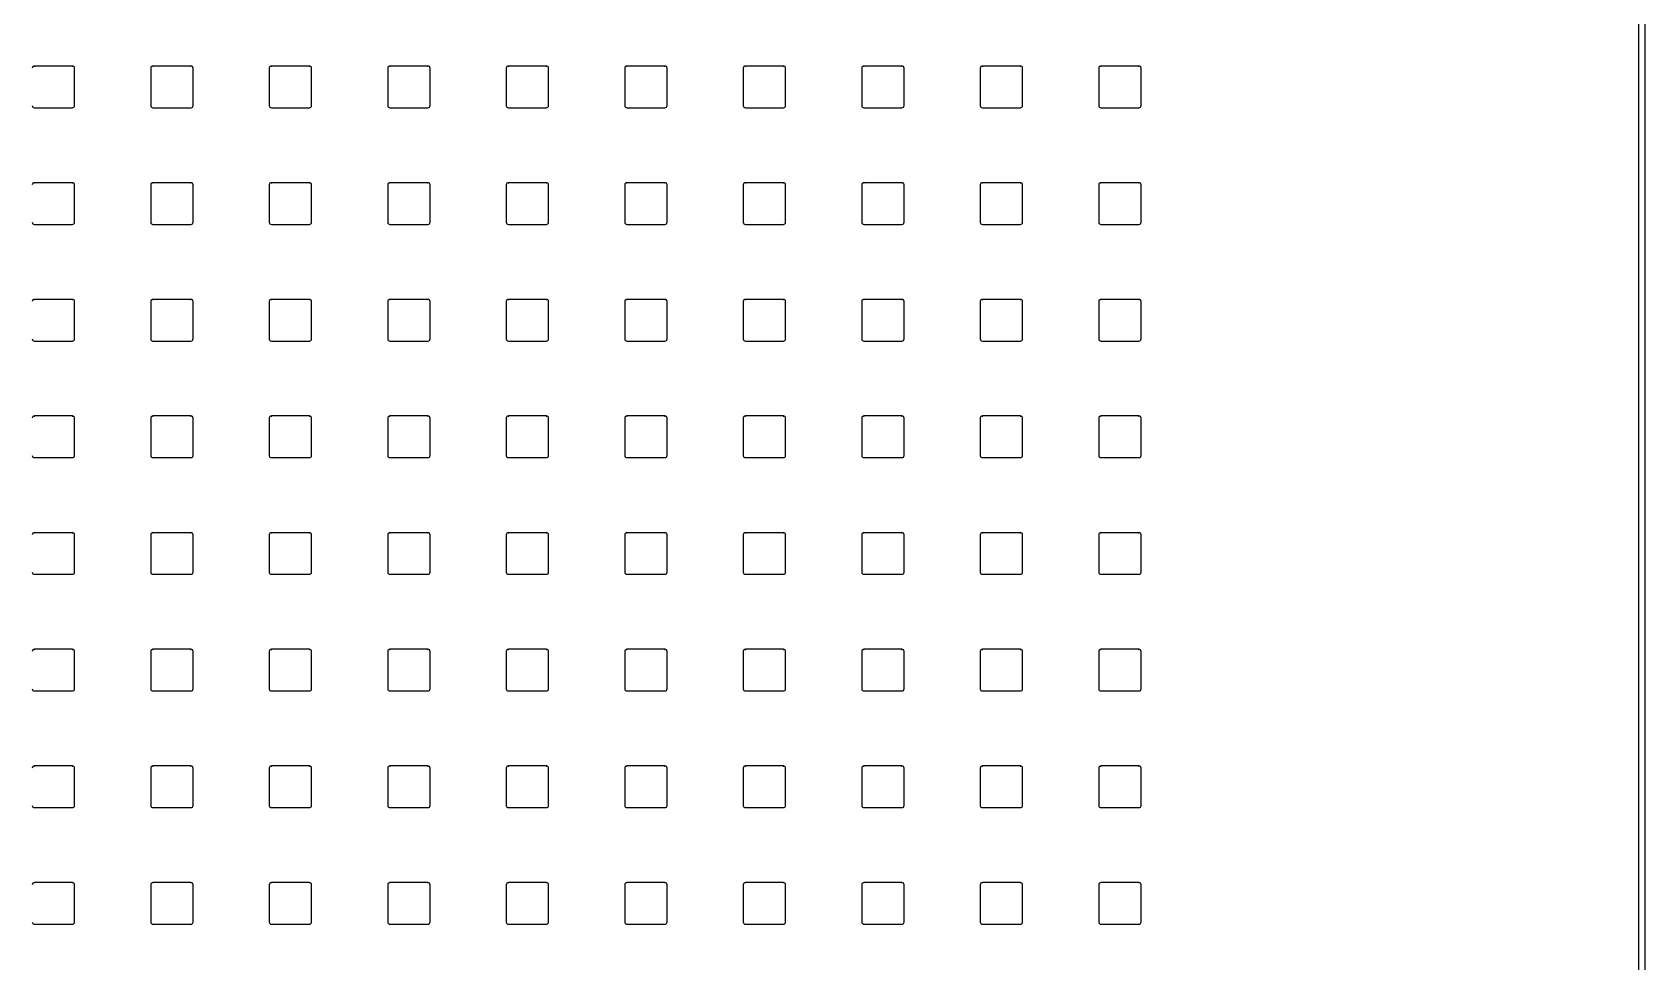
# Model space of a CAD drawing. Header units: millimetres. Extents: x -218071 to -203542, y 15363 to 51382.
# Drawn here: x -217759.61 to -217721.51, y 50954.45 to 50976.42 of the extents above; entities that cross this region are included whole.
import ezdxf

# ---------------------------------------------------------------- set-up
doc = ezdxf.new("R2010")
doc.units = ezdxf.units.MM
doc.header["$LTSCALE"] = 4
doc.layers.add('TPF-EQUIPEMENT', color=7, linetype='Continuous')

msp = doc.modelspace()

# ---------------------------------------------------------------- linework, layer by layer
at = {"layer": 'TPF-EQUIPEMENT', "color": 7, "linetype": 'Continuous', "lineweight": 25, "transparency": 33554671}
for p, q in [((-217721.656, 50998.159), (-217721.656, 50928.589)), ((-217721.506, 50998.159), (-217721.506, 50928.561)), ((-217758.656, 50975.622), (-217759.556, 50975.622)), ((-217758.606, 50974.687), (-217758.606, 50975.573)), ((-217756.806, 50975.573), (-217756.806, 50974.687)), ((-217755.856, 50975.622), (-217756.756, 50975.622)), ((-217755.806, 50974.687), (-217755.806, 50975.573)), ((-217754.006, 50975.573), (-217754.006, 50974.687)), ((-217753.056, 50975.622), (-217753.956, 50975.622)), ((-217753.006, 50974.687), (-217753.006, 50975.573)), ((-217751.206, 50975.573), (-217751.206, 50974.687)), ((-217750.256, 50975.622), (-217751.156, 50975.622)), ((-217750.206, 50974.687), (-217750.206, 50975.573)), ((-217748.406, 50975.573), (-217748.406, 50974.687)), ((-217747.456, 50975.622), (-217748.356, 50975.622)), ((-217747.406, 50974.687), (-217747.406, 50975.573)), ((-217745.606, 50975.573), (-217745.606, 50974.687)), ((-217744.656, 50975.622), (-217745.556, 50975.622)), ((-217744.606, 50974.687), (-217744.606, 50975.573)), ((-217742.806, 50975.573), (-217742.806, 50974.687)), ((-217741.856, 50975.622), (-217742.756, 50975.622)), ((-217741.806, 50974.687), (-217741.806, 50975.573)), ((-217740.006, 50975.573), (-217740.006, 50974.687)), ((-217739.056, 50975.622), (-217739.956, 50975.622)), ((-217739.006, 50974.687), (-217739.006, 50975.573)), ((-217737.206, 50975.573), (-217737.206, 50974.687)), ((-217736.256, 50975.622), (-217737.156, 50975.622)), ((-217736.206, 50974.687), (-217736.206, 50975.573)), ((-217734.406, 50975.573), (-217734.406, 50974.687)), ((-217733.456, 50975.622), (-217734.356, 50975.622)), ((-217733.406, 50974.687), (-217733.406, 50975.573)), ((-217759.556, 50974.637), (-217758.656, 50974.637)), ((-217756.756, 50974.637), (-217755.856, 50974.637)), ((-217753.956, 50974.637), (-217753.056, 50974.637)), ((-217751.156, 50974.637), (-217750.256, 50974.637)), ((-217748.356, 50974.637), (-217747.456, 50974.637)), ((-217745.556, 50974.637), (-217744.656, 50974.637)), ((-217742.756, 50974.637), (-217741.856, 50974.637)), ((-217739.956, 50974.637), (-217739.056, 50974.637)), ((-217737.156, 50974.637), (-217736.256, 50974.637)), ((-217734.356, 50974.637), (-217733.456, 50974.637)), ((-217758.656, 50972.865), (-217759.556, 50972.865)), ((-217755.856, 50972.865), (-217756.756, 50972.865)), ((-217753.056, 50972.865), (-217753.956, 50972.865)), ((-217750.256, 50972.865), (-217751.156, 50972.865)), ((-217747.456, 50972.865), (-217748.356, 50972.865)), ((-217744.656, 50972.865), (-217745.556, 50972.865)), ((-217741.856, 50972.865), (-217742.756, 50972.865)), ((-217739.056, 50972.865), (-217739.956, 50972.865)), ((-217736.256, 50972.865), (-217737.156, 50972.865)), ((-217733.456, 50972.865), (-217734.356, 50972.865)), ((-217758.606, 50971.929), (-217758.606, 50972.816)), ((-217756.806, 50972.816), (-217756.806, 50971.929)), ((-217755.806, 50971.929), (-217755.806, 50972.816)), ((-217754.006, 50972.816), (-217754.006, 50971.929)), ((-217753.006, 50971.929), (-217753.006, 50972.816)), ((-217751.206, 50972.816), (-217751.206, 50971.929)), ((-217750.206, 50971.929), (-217750.206, 50972.816)), ((-217748.406, 50972.816), (-217748.406, 50971.929)), ((-217747.406, 50971.929), (-217747.406, 50972.816)), ((-217745.606, 50972.816), (-217745.606, 50971.929)), ((-217744.606, 50971.929), (-217744.606, 50972.816)), ((-217742.806, 50972.816), (-217742.806, 50971.929)), ((-217741.806, 50971.929), (-217741.806, 50972.816)), ((-217740.006, 50972.816), (-217740.006, 50971.929)), ((-217739.006, 50971.929), (-217739.006, 50972.816)), ((-217737.206, 50972.816), (-217737.206, 50971.929)), ((-217736.206, 50971.929), (-217736.206, 50972.816)), ((-217734.406, 50972.816), (-217734.406, 50971.929)), ((-217733.406, 50971.929), (-217733.406, 50972.816)), ((-217759.556, 50971.88), (-217758.656, 50971.88)), ((-217756.756, 50971.88), (-217755.856, 50971.88)), ((-217753.956, 50971.88), (-217753.056, 50971.88)), ((-217751.156, 50971.88), (-217750.256, 50971.88)), ((-217748.356, 50971.88), (-217747.456, 50971.88)), ((-217745.556, 50971.88), (-217744.656, 50971.88)), ((-217742.756, 50971.88), (-217741.856, 50971.88)), ((-217739.956, 50971.88), (-217739.056, 50971.88)), ((-217737.156, 50971.88), (-217736.256, 50971.88)), ((-217734.356, 50971.88), (-217733.456, 50971.88)), ((-217758.656, 50970.107), (-217759.556, 50970.107)), ((-217758.606, 50969.172), (-217758.606, 50970.058)), ((-217756.806, 50970.058), (-217756.806, 50969.172)), ((-217755.856, 50970.107), (-217756.756, 50970.107)), ((-217755.806, 50969.172), (-217755.806, 50970.058)), ((-217754.006, 50970.058), (-217754.006, 50969.172)), ((-217753.056, 50970.107), (-217753.956, 50970.107)), ((-217753.006, 50969.172), (-217753.006, 50970.058)), ((-217751.206, 50970.058), (-217751.206, 50969.172)), ((-217750.256, 50970.107), (-217751.156, 50970.107)), ((-217750.206, 50969.172), (-217750.206, 50970.058)), ((-217748.406, 50970.058), (-217748.406, 50969.172)), ((-217747.456, 50970.107), (-217748.356, 50970.107)), ((-217747.406, 50969.172), (-217747.406, 50970.058)), ((-217745.606, 50970.058), (-217745.606, 50969.172)), ((-217744.656, 50970.107), (-217745.556, 50970.107)), ((-217744.606, 50969.172), (-217744.606, 50970.058)), ((-217742.806, 50970.058), (-217742.806, 50969.172)), ((-217741.856, 50970.107), (-217742.756, 50970.107)), ((-217741.806, 50969.172), (-217741.806, 50970.058)), ((-217740.006, 50970.058), (-217740.006, 50969.172)), ((-217739.056, 50970.107), (-217739.956, 50970.107)), ((-217739.006, 50969.172), (-217739.006, 50970.058)), ((-217737.206, 50970.058), (-217737.206, 50969.172)), ((-217736.256, 50970.107), (-217737.156, 50970.107)), ((-217736.206, 50969.172), (-217736.206, 50970.058)), ((-217734.406, 50970.058), (-217734.406, 50969.172)), ((-217733.456, 50970.107), (-217734.356, 50970.107)), ((-217733.406, 50969.172), (-217733.406, 50970.058)), ((-217759.556, 50969.122), (-217758.656, 50969.122)), ((-217756.756, 50969.122), (-217755.856, 50969.122)), ((-217753.956, 50969.122), (-217753.056, 50969.122)), ((-217751.156, 50969.122), (-217750.256, 50969.122)), ((-217748.356, 50969.122), (-217747.456, 50969.122)), ((-217745.556, 50969.122), (-217744.656, 50969.122)), ((-217742.756, 50969.122), (-217741.856, 50969.122)), ((-217739.956, 50969.122), (-217739.056, 50969.122)), ((-217737.156, 50969.122), (-217736.256, 50969.122)), ((-217734.356, 50969.122), (-217733.456, 50969.122)), ((-217758.656, 50967.35), (-217759.556, 50967.35)), ((-217758.606, 50966.414), (-217758.606, 50967.301)), ((-217756.806, 50967.301), (-217756.806, 50966.414)), ((-217755.856, 50967.35), (-217756.756, 50967.35)), ((-217755.806, 50966.414), (-217755.806, 50967.301)), ((-217754.006, 50967.301), (-217754.006, 50966.414)), ((-217753.056, 50967.35), (-217753.956, 50967.35)), ((-217753.006, 50966.414), (-217753.006, 50967.301)), ((-217751.206, 50967.301), (-217751.206, 50966.414)), ((-217750.256, 50967.35), (-217751.156, 50967.35)), ((-217750.206, 50966.414), (-217750.206, 50967.301)), ((-217748.406, 50967.301), (-217748.406, 50966.414)), ((-217747.456, 50967.35), (-217748.356, 50967.35)), ((-217747.406, 50966.414), (-217747.406, 50967.301)), ((-217745.606, 50967.301), (-217745.606, 50966.414)), ((-217744.656, 50967.35), (-217745.556, 50967.35)), ((-217744.606, 50966.414), (-217744.606, 50967.301)), ((-217742.806, 50967.301), (-217742.806, 50966.414)), ((-217741.856, 50967.35), (-217742.756, 50967.35)), ((-217741.806, 50966.414), (-217741.806, 50967.301)), ((-217740.006, 50967.301), (-217740.006, 50966.414)), ((-217739.056, 50967.35), (-217739.956, 50967.35)), ((-217739.006, 50966.414), (-217739.006, 50967.301)), ((-217737.206, 50967.301), (-217737.206, 50966.414)), ((-217736.256, 50967.35), (-217737.156, 50967.35)), ((-217736.206, 50966.414), (-217736.206, 50967.301)), ((-217734.406, 50967.301), (-217734.406, 50966.414)), ((-217733.456, 50967.35), (-217734.356, 50967.35)), ((-217733.406, 50966.414), (-217733.406, 50967.301)), ((-217759.556, 50966.365), (-217758.656, 50966.365)), ((-217756.756, 50966.365), (-217755.856, 50966.365)), ((-217753.956, 50966.365), (-217753.056, 50966.365)), ((-217751.156, 50966.365), (-217750.256, 50966.365)), ((-217748.356, 50966.365), (-217747.456, 50966.365)), ((-217745.556, 50966.365), (-217744.656, 50966.365)), ((-217742.756, 50966.365), (-217741.856, 50966.365)), ((-217739.956, 50966.365), (-217739.056, 50966.365)), ((-217737.156, 50966.365), (-217736.256, 50966.365)), ((-217734.356, 50966.365), (-217733.456, 50966.365)), ((-217758.656, 50964.592), (-217759.556, 50964.592)), ((-217758.606, 50963.657), (-217758.606, 50964.543)), ((-217756.806, 50964.543), (-217756.806, 50963.657)), ((-217755.856, 50964.592), (-217756.756, 50964.592)), ((-217755.806, 50963.657), (-217755.806, 50964.543)), ((-217754.006, 50964.543), (-217754.006, 50963.657)), ((-217753.056, 50964.592), (-217753.956, 50964.592)), ((-217753.006, 50963.657), (-217753.006, 50964.543)), ((-217751.206, 50964.543), (-217751.206, 50963.657)), ((-217750.256, 50964.592), (-217751.156, 50964.592)), ((-217750.206, 50963.657), (-217750.206, 50964.543)), ((-217748.406, 50964.543), (-217748.406, 50963.657)), ((-217747.456, 50964.592), (-217748.356, 50964.592)), ((-217747.406, 50963.657), (-217747.406, 50964.543)), ((-217745.606, 50964.543), (-217745.606, 50963.657)), ((-217744.656, 50964.592), (-217745.556, 50964.592)), ((-217744.606, 50963.657), (-217744.606, 50964.543)), ((-217742.806, 50964.543), (-217742.806, 50963.657)), ((-217741.856, 50964.592), (-217742.756, 50964.592)), ((-217741.806, 50963.657), (-217741.806, 50964.543)), ((-217740.006, 50964.543), (-217740.006, 50963.657)), ((-217739.056, 50964.592), (-217739.956, 50964.592)), ((-217739.006, 50963.657), (-217739.006, 50964.543)), ((-217737.206, 50964.543), (-217737.206, 50963.657)), ((-217736.256, 50964.592), (-217737.156, 50964.592)), ((-217736.206, 50963.657), (-217736.206, 50964.543)), ((-217734.406, 50964.543), (-217734.406, 50963.657)), ((-217733.456, 50964.592), (-217734.356, 50964.592)), ((-217733.406, 50963.657), (-217733.406, 50964.543)), ((-217759.556, 50963.608), (-217758.656, 50963.608)), ((-217756.756, 50963.608), (-217755.856, 50963.608)), ((-217753.956, 50963.608), (-217753.056, 50963.608)), ((-217751.156, 50963.608), (-217750.256, 50963.608)), ((-217748.356, 50963.608), (-217747.456, 50963.608)), ((-217745.556, 50963.608), (-217744.656, 50963.608)), ((-217742.756, 50963.608), (-217741.856, 50963.608)), ((-217739.956, 50963.608), (-217739.056, 50963.608)), ((-217737.156, 50963.608), (-217736.256, 50963.608)), ((-217734.356, 50963.608), (-217733.456, 50963.608)), ((-217758.656, 50961.835), (-217759.556, 50961.835)), ((-217755.856, 50961.835), (-217756.756, 50961.835)), ((-217753.056, 50961.835), (-217753.956, 50961.835)), ((-217750.256, 50961.835), (-217751.156, 50961.835)), ((-217747.456, 50961.835), (-217748.356, 50961.835)), ((-217744.656, 50961.835), (-217745.556, 50961.835)), ((-217741.856, 50961.835), (-217742.756, 50961.835)), ((-217739.056, 50961.835), (-217739.956, 50961.835)), ((-217736.256, 50961.835), (-217737.156, 50961.835)), ((-217733.456, 50961.835), (-217734.356, 50961.835)), ((-217758.606, 50960.899), (-217758.606, 50961.786)), ((-217756.806, 50961.786), (-217756.806, 50960.899)), ((-217755.806, 50960.899), (-217755.806, 50961.786)), ((-217754.006, 50961.786), (-217754.006, 50960.899)), ((-217753.006, 50960.899), (-217753.006, 50961.786)), ((-217751.206, 50961.786), (-217751.206, 50960.899)), ((-217750.206, 50960.899), (-217750.206, 50961.786)), ((-217748.406, 50961.786), (-217748.406, 50960.899)), ((-217747.406, 50960.899), (-217747.406, 50961.786)), ((-217745.606, 50961.786), (-217745.606, 50960.899)), ((-217744.606, 50960.899), (-217744.606, 50961.786)), ((-217742.806, 50961.786), (-217742.806, 50960.899)), ((-217741.806, 50960.899), (-217741.806, 50961.786)), ((-217740.006, 50961.786), (-217740.006, 50960.899)), ((-217739.006, 50960.899), (-217739.006, 50961.786)), ((-217737.206, 50961.786), (-217737.206, 50960.899)), ((-217736.206, 50960.899), (-217736.206, 50961.786)), ((-217734.406, 50961.786), (-217734.406, 50960.899)), ((-217733.406, 50960.899), (-217733.406, 50961.786)), ((-217759.556, 50960.85), (-217758.656, 50960.85)), ((-217756.756, 50960.85), (-217755.856, 50960.85)), ((-217753.956, 50960.85), (-217753.056, 50960.85)), ((-217751.156, 50960.85), (-217750.256, 50960.85)), ((-217748.356, 50960.85), (-217747.456, 50960.85)), ((-217745.556, 50960.85), (-217744.656, 50960.85)), ((-217742.756, 50960.85), (-217741.856, 50960.85)), ((-217739.956, 50960.85), (-217739.056, 50960.85)), ((-217737.156, 50960.85), (-217736.256, 50960.85)), ((-217734.356, 50960.85), (-217733.456, 50960.85)), ((-217758.656, 50959.077), (-217759.556, 50959.077)), ((-217758.606, 50958.142), (-217758.606, 50959.028)), ((-217756.806, 50959.028), (-217756.806, 50958.142)), ((-217755.856, 50959.077), (-217756.756, 50959.077)), ((-217755.806, 50958.142), (-217755.806, 50959.028)), ((-217754.006, 50959.028), (-217754.006, 50958.142)), ((-217753.056, 50959.077), (-217753.956, 50959.077)), ((-217753.006, 50958.142), (-217753.006, 50959.028)), ((-217751.206, 50959.028), (-217751.206, 50958.142)), ((-217750.256, 50959.077), (-217751.156, 50959.077)), ((-217750.206, 50958.142), (-217750.206, 50959.028)), ((-217748.406, 50959.028), (-217748.406, 50958.142)), ((-217747.456, 50959.077), (-217748.356, 50959.077)), ((-217747.406, 50958.142), (-217747.406, 50959.028)), ((-217745.606, 50959.028), (-217745.606, 50958.142)), ((-217744.656, 50959.077), (-217745.556, 50959.077)), ((-217744.606, 50958.142), (-217744.606, 50959.028)), ((-217742.806, 50959.028), (-217742.806, 50958.142)), ((-217741.856, 50959.077), (-217742.756, 50959.077)), ((-217741.806, 50958.142), (-217741.806, 50959.028)), ((-217740.006, 50959.028), (-217740.006, 50958.142)), ((-217739.056, 50959.077), (-217739.956, 50959.077)), ((-217739.006, 50958.142), (-217739.006, 50959.028)), ((-217737.206, 50959.028), (-217737.206, 50958.142)), ((-217736.256, 50959.077), (-217737.156, 50959.077)), ((-217736.206, 50958.142), (-217736.206, 50959.028)), ((-217734.406, 50959.028), (-217734.406, 50958.142)), ((-217733.456, 50959.077), (-217734.356, 50959.077)), ((-217733.406, 50958.142), (-217733.406, 50959.028)), ((-217759.556, 50958.093), (-217758.656, 50958.093)), ((-217756.756, 50958.093), (-217755.856, 50958.093)), ((-217753.956, 50958.093), (-217753.056, 50958.093)), ((-217751.156, 50958.093), (-217750.256, 50958.093)), ((-217748.356, 50958.093), (-217747.456, 50958.093)), ((-217745.556, 50958.093), (-217744.656, 50958.093)), ((-217742.756, 50958.093), (-217741.856, 50958.093)), ((-217739.956, 50958.093), (-217739.056, 50958.093)), ((-217737.156, 50958.093), (-217736.256, 50958.093)), ((-217734.356, 50958.093), (-217733.456, 50958.093)), ((-217758.656, 50956.32), (-217759.556, 50956.32)), ((-217758.606, 50955.384), (-217758.606, 50956.271)), ((-217756.806, 50956.271), (-217756.806, 50955.384)), ((-217755.856, 50956.32), (-217756.756, 50956.32)), ((-217755.806, 50955.384), (-217755.806, 50956.271)), ((-217754.006, 50956.271), (-217754.006, 50955.384)), ((-217753.056, 50956.32), (-217753.956, 50956.32)), ((-217753.006, 50955.384), (-217753.006, 50956.271)), ((-217751.206, 50956.271), (-217751.206, 50955.384)), ((-217750.256, 50956.32), (-217751.156, 50956.32)), ((-217750.206, 50955.384), (-217750.206, 50956.271)), ((-217748.406, 50956.271), (-217748.406, 50955.384)), ((-217747.456, 50956.32), (-217748.356, 50956.32)), ((-217747.406, 50955.384), (-217747.406, 50956.271)), ((-217745.606, 50956.271), (-217745.606, 50955.384)), ((-217744.656, 50956.32), (-217745.556, 50956.32)), ((-217744.606, 50955.384), (-217744.606, 50956.271)), ((-217742.806, 50956.271), (-217742.806, 50955.384)), ((-217741.856, 50956.32), (-217742.756, 50956.32)), ((-217741.806, 50955.384), (-217741.806, 50956.271)), ((-217740.006, 50956.271), (-217740.006, 50955.384)), ((-217739.056, 50956.32), (-217739.956, 50956.32)), ((-217739.006, 50955.384), (-217739.006, 50956.271)), ((-217737.206, 50956.271), (-217737.206, 50955.384)), ((-217736.256, 50956.32), (-217737.156, 50956.32)), ((-217736.206, 50955.384), (-217736.206, 50956.271)), ((-217734.406, 50956.271), (-217734.406, 50955.384)), ((-217733.456, 50956.32), (-217734.356, 50956.32)), ((-217733.406, 50955.384), (-217733.406, 50956.271)), ((-217759.556, 50955.335), (-217758.656, 50955.335)), ((-217756.756, 50955.335), (-217755.856, 50955.335)), ((-217753.956, 50955.335), (-217753.056, 50955.335)), ((-217751.156, 50955.335), (-217750.256, 50955.335)), ((-217748.356, 50955.335), (-217747.456, 50955.335)), ((-217745.556, 50955.335), (-217744.656, 50955.335)), ((-217742.756, 50955.335), (-217741.856, 50955.335)), ((-217739.956, 50955.335), (-217739.056, 50955.335)), ((-217737.156, 50955.335), (-217736.256, 50955.335)), ((-217734.356, 50955.335), (-217733.456, 50955.335))]:
    msp.add_line(p, q, dxfattribs=at)
at = {"layer": 'TPF-EQUIPEMENT', "color": 8, "linetype": 'Continuous', "lineweight": 18, "transparency": 33554671}
for p, q in [((-217759.556, 50975.605), (-217759.556, 50975.622)), ((-217758.656, 50975.605), (-217758.656, 50975.622)), ((-217756.756, 50975.605), (-217756.756, 50975.622)), ((-217755.856, 50975.605), (-217755.856, 50975.622)), ((-217753.956, 50975.605), (-217753.956, 50975.622)), ((-217753.056, 50975.605), (-217753.056, 50975.622)), ((-217751.156, 50975.605), (-217751.156, 50975.622)), ((-217750.256, 50975.605), (-217750.256, 50975.622)), ((-217748.356, 50975.605), (-217748.356, 50975.622)), ((-217747.456, 50975.605), (-217747.456, 50975.622)), ((-217745.556, 50975.605), (-217745.556, 50975.622)), ((-217744.656, 50975.605), (-217744.656, 50975.622)), ((-217742.756, 50975.605), (-217742.756, 50975.622)), ((-217741.856, 50975.605), (-217741.856, 50975.622)), ((-217739.956, 50975.605), (-217739.956, 50975.622)), ((-217739.056, 50975.605), (-217739.056, 50975.622)), ((-217737.156, 50975.605), (-217737.156, 50975.622)), ((-217736.256, 50975.605), (-217736.256, 50975.622)), ((-217734.356, 50975.605), (-217734.356, 50975.622)), ((-217733.456, 50975.605), (-217733.456, 50975.622)), ((-217759.556, 50972.847), (-217759.556, 50972.865)), ((-217758.656, 50972.847), (-217758.656, 50972.865)), ((-217756.756, 50972.847), (-217756.756, 50972.865)), ((-217755.856, 50972.847), (-217755.856, 50972.865)), ((-217753.956, 50972.847), (-217753.956, 50972.865)), ((-217753.056, 50972.847), (-217753.056, 50972.865)), ((-217751.156, 50972.847), (-217751.156, 50972.865)), ((-217750.256, 50972.847), (-217750.256, 50972.865)), ((-217748.356, 50972.847), (-217748.356, 50972.865)), ((-217747.456, 50972.847), (-217747.456, 50972.865)), ((-217745.556, 50972.847), (-217745.556, 50972.865)), ((-217744.656, 50972.847), (-217744.656, 50972.865)), ((-217742.756, 50972.847), (-217742.756, 50972.865)), ((-217741.856, 50972.847), (-217741.856, 50972.865)), ((-217739.956, 50972.847), (-217739.956, 50972.865)), ((-217739.056, 50972.847), (-217739.056, 50972.865)), ((-217737.156, 50972.847), (-217737.156, 50972.865)), ((-217736.256, 50972.847), (-217736.256, 50972.865)), ((-217734.356, 50972.847), (-217734.356, 50972.865)), ((-217733.456, 50972.847), (-217733.456, 50972.865)), ((-217759.556, 50970.09), (-217759.556, 50970.107)), ((-217758.656, 50970.09), (-217758.656, 50970.107)), ((-217756.756, 50970.09), (-217756.756, 50970.107)), ((-217755.856, 50970.09), (-217755.856, 50970.107)), ((-217753.956, 50970.09), (-217753.956, 50970.107)), ((-217753.056, 50970.09), (-217753.056, 50970.107)), ((-217751.156, 50970.09), (-217751.156, 50970.107)), ((-217750.256, 50970.09), (-217750.256, 50970.107)), ((-217748.356, 50970.09), (-217748.356, 50970.107)), ((-217747.456, 50970.09), (-217747.456, 50970.107)), ((-217745.556, 50970.09), (-217745.556, 50970.107)), ((-217744.656, 50970.09), (-217744.656, 50970.107)), ((-217742.756, 50970.09), (-217742.756, 50970.107)), ((-217741.856, 50970.09), (-217741.856, 50970.107)), ((-217739.956, 50970.09), (-217739.956, 50970.107)), ((-217739.056, 50970.09), (-217739.056, 50970.107)), ((-217737.156, 50970.09), (-217737.156, 50970.107)), ((-217736.256, 50970.09), (-217736.256, 50970.107)), ((-217734.356, 50970.09), (-217734.356, 50970.107)), ((-217733.456, 50970.09), (-217733.456, 50970.107)), ((-217759.556, 50967.332), (-217759.556, 50967.35)), ((-217758.656, 50967.332), (-217758.656, 50967.35)), ((-217756.756, 50967.332), (-217756.756, 50967.35)), ((-217755.856, 50967.332), (-217755.856, 50967.35)), ((-217753.956, 50967.332), (-217753.956, 50967.35)), ((-217753.056, 50967.332), (-217753.056, 50967.35)), ((-217751.156, 50967.332), (-217751.156, 50967.35)), ((-217750.256, 50967.332), (-217750.256, 50967.35)), ((-217748.356, 50967.332), (-217748.356, 50967.35)), ((-217747.456, 50967.332), (-217747.456, 50967.35)), ((-217745.556, 50967.332), (-217745.556, 50967.35)), ((-217744.656, 50967.332), (-217744.656, 50967.35)), ((-217742.756, 50967.332), (-217742.756, 50967.35)), ((-217741.856, 50967.332), (-217741.856, 50967.35)), ((-217739.956, 50967.332), (-217739.956, 50967.35)), ((-217739.056, 50967.332), (-217739.056, 50967.35)), ((-217737.156, 50967.332), (-217737.156, 50967.35)), ((-217736.256, 50967.332), (-217736.256, 50967.35)), ((-217734.356, 50967.332), (-217734.356, 50967.35)), ((-217733.456, 50967.332), (-217733.456, 50967.35)), ((-217759.556, 50964.575), (-217759.556, 50964.592)), ((-217758.656, 50964.575), (-217758.656, 50964.592)), ((-217756.756, 50964.575), (-217756.756, 50964.592)), ((-217755.856, 50964.575), (-217755.856, 50964.592)), ((-217753.956, 50964.575), (-217753.956, 50964.592)), ((-217753.056, 50964.575), (-217753.056, 50964.592)), ((-217751.156, 50964.575), (-217751.156, 50964.592)), ((-217750.256, 50964.575), (-217750.256, 50964.592)), ((-217748.356, 50964.575), (-217748.356, 50964.592)), ((-217747.456, 50964.575), (-217747.456, 50964.592)), ((-217745.556, 50964.575), (-217745.556, 50964.592)), ((-217744.656, 50964.575), (-217744.656, 50964.592)), ((-217742.756, 50964.575), (-217742.756, 50964.592)), ((-217741.856, 50964.575), (-217741.856, 50964.592)), ((-217739.956, 50964.575), (-217739.956, 50964.592)), ((-217739.056, 50964.575), (-217739.056, 50964.592)), ((-217737.156, 50964.575), (-217737.156, 50964.592)), ((-217736.256, 50964.575), (-217736.256, 50964.592)), ((-217734.356, 50964.575), (-217734.356, 50964.592)), ((-217733.456, 50964.575), (-217733.456, 50964.592)), ((-217759.556, 50961.818), (-217759.556, 50961.835)), ((-217758.656, 50961.818), (-217758.656, 50961.835)), ((-217756.756, 50961.818), (-217756.756, 50961.835)), ((-217755.856, 50961.818), (-217755.856, 50961.835)), ((-217753.956, 50961.818), (-217753.956, 50961.835)), ((-217753.056, 50961.818), (-217753.056, 50961.835)), ((-217751.156, 50961.818), (-217751.156, 50961.835)), ((-217750.256, 50961.818), (-217750.256, 50961.835)), ((-217748.356, 50961.818), (-217748.356, 50961.835)), ((-217747.456, 50961.818), (-217747.456, 50961.835)), ((-217745.556, 50961.818), (-217745.556, 50961.835)), ((-217744.656, 50961.818), (-217744.656, 50961.835)), ((-217742.756, 50961.818), (-217742.756, 50961.835)), ((-217741.856, 50961.818), (-217741.856, 50961.835)), ((-217739.956, 50961.818), (-217739.956, 50961.835)), ((-217739.056, 50961.818), (-217739.056, 50961.835)), ((-217737.156, 50961.818), (-217737.156, 50961.835)), ((-217736.256, 50961.818), (-217736.256, 50961.835)), ((-217734.356, 50961.818), (-217734.356, 50961.835)), ((-217733.456, 50961.818), (-217733.456, 50961.835)), ((-217759.556, 50959.06), (-217759.556, 50959.077)), ((-217758.656, 50959.06), (-217758.656, 50959.077)), ((-217756.756, 50959.06), (-217756.756, 50959.077)), ((-217755.856, 50959.06), (-217755.856, 50959.077)), ((-217753.956, 50959.06), (-217753.956, 50959.077)), ((-217753.056, 50959.06), (-217753.056, 50959.077)), ((-217751.156, 50959.06), (-217751.156, 50959.077)), ((-217750.256, 50959.06), (-217750.256, 50959.077)), ((-217748.356, 50959.06), (-217748.356, 50959.077)), ((-217747.456, 50959.06), (-217747.456, 50959.077)), ((-217745.556, 50959.06), (-217745.556, 50959.077)), ((-217744.656, 50959.06), (-217744.656, 50959.077)), ((-217742.756, 50959.06), (-217742.756, 50959.077)), ((-217741.856, 50959.06), (-217741.856, 50959.077)), ((-217739.956, 50959.06), (-217739.956, 50959.077)), ((-217739.056, 50959.06), (-217739.056, 50959.077)), ((-217737.156, 50959.06), (-217737.156, 50959.077)), ((-217736.256, 50959.06), (-217736.256, 50959.077)), ((-217734.356, 50959.06), (-217734.356, 50959.077)), ((-217733.456, 50959.06), (-217733.456, 50959.077)), ((-217759.556, 50956.303), (-217759.556, 50956.32)), ((-217758.656, 50956.303), (-217758.656, 50956.32)), ((-217756.756, 50956.303), (-217756.756, 50956.32)), ((-217755.856, 50956.303), (-217755.856, 50956.32)), ((-217753.956, 50956.303), (-217753.956, 50956.32)), ((-217753.056, 50956.303), (-217753.056, 50956.32)), ((-217751.156, 50956.303), (-217751.156, 50956.32)), ((-217750.256, 50956.303), (-217750.256, 50956.32)), ((-217748.356, 50956.303), (-217748.356, 50956.32)), ((-217747.456, 50956.303), (-217747.456, 50956.32)), ((-217745.556, 50956.303), (-217745.556, 50956.32)), ((-217744.656, 50956.303), (-217744.656, 50956.32)), ((-217742.756, 50956.303), (-217742.756, 50956.32)), ((-217741.856, 50956.303), (-217741.856, 50956.32)), ((-217739.956, 50956.303), (-217739.956, 50956.32)), ((-217739.056, 50956.303), (-217739.056, 50956.32)), ((-217737.156, 50956.303), (-217737.156, 50956.32)), ((-217736.256, 50956.303), (-217736.256, 50956.32)), ((-217734.356, 50956.303), (-217734.356, 50956.32)), ((-217733.456, 50956.303), (-217733.456, 50956.32))]:
    msp.add_line(p, q, dxfattribs=at)
at = {"layer": 'TPF-EQUIPEMENT', "color": 7, "linetype": 'Continuous', "lineweight": 25, "transparency": 33554671}
for centre, start, end in [((-217759.556, 50975.573), 89.5648, 179.5581), ((-217758.656, 50975.573), 0.4419, 90.4352), ((-217756.756, 50975.573), 89.5648, 179.5581), ((-217755.856, 50975.573), 0.4419, 90.4352), ((-217753.956, 50975.573), 89.5648, 179.5581), ((-217753.056, 50975.573), 0.4419, 90.4352), ((-217751.156, 50975.573), 89.5648, 179.5581), ((-217750.256, 50975.573), 0.4419, 90.4352), ((-217748.356, 50975.573), 89.5648, 179.5581), ((-217747.456, 50975.573), 0.4419, 90.4352), ((-217745.556, 50975.573), 89.5648, 179.5581), ((-217744.656, 50975.573), 0.4419, 90.4352), ((-217742.756, 50975.573), 89.5648, 179.5581), ((-217741.856, 50975.573), 0.4419, 90.4352), ((-217739.956, 50975.573), 89.5648, 179.5581), ((-217739.056, 50975.573), 0.4419, 90.4352), ((-217737.156, 50975.573), 89.5648, 179.5581), ((-217736.256, 50975.573), 0.4419, 90.4352), ((-217734.356, 50975.573), 89.5648, 179.5581), ((-217733.456, 50975.573), 0.4419, 90.4352), ((-217759.556, 50974.687), 180.4419, 270.4352), ((-217758.656, 50974.687), 269.5648, 359.5581), ((-217756.756, 50974.687), 180.4419, 270.4352), ((-217755.856, 50974.687), 269.5648, 359.5581), ((-217753.956, 50974.687), 180.4419, 270.4352), ((-217753.056, 50974.687), 269.5648, 359.5581), ((-217751.156, 50974.687), 180.4419, 270.4352), ((-217750.256, 50974.687), 269.5648, 359.5581), ((-217748.356, 50974.687), 180.4419, 270.4352), ((-217747.456, 50974.687), 269.5648, 359.5581), ((-217745.556, 50974.687), 180.4419, 270.4352), ((-217744.656, 50974.687), 269.5648, 359.5581), ((-217742.756, 50974.687), 180.4419, 270.4352), ((-217741.856, 50974.687), 269.5648, 359.5581), ((-217739.956, 50974.687), 180.4419, 270.4352), ((-217739.056, 50974.687), 269.5648, 359.5581), ((-217737.156, 50974.687), 180.4419, 270.4352), ((-217736.256, 50974.687), 269.5648, 359.5581), ((-217734.356, 50974.687), 180.4419, 270.4352), ((-217733.456, 50974.687), 269.5648, 359.5581), ((-217759.556, 50972.815), 89.5648, 179.5581), ((-217758.656, 50972.815), 0.4419, 90.4352), ((-217756.756, 50972.815), 89.5648, 179.5581), ((-217755.856, 50972.815), 0.4419, 90.4352), ((-217753.956, 50972.815), 89.5648, 179.5581), ((-217753.056, 50972.815), 0.4419, 90.4352), ((-217751.156, 50972.815), 89.5648, 179.5581), ((-217750.256, 50972.815), 0.4419, 90.4352), ((-217748.356, 50972.815), 89.5648, 179.5581), ((-217747.456, 50972.815), 0.4419, 90.4352), ((-217745.556, 50972.815), 89.5648, 179.5581), ((-217744.656, 50972.815), 0.4419, 90.4352), ((-217742.756, 50972.815), 89.5648, 179.5581), ((-217741.856, 50972.815), 0.4419, 90.4352), ((-217739.956, 50972.815), 89.5648, 179.5581), ((-217739.056, 50972.815), 0.4419, 90.4352), ((-217737.156, 50972.815), 89.5648, 179.5581), ((-217736.256, 50972.815), 0.4419, 90.4352), ((-217734.356, 50972.815), 89.5648, 179.5581), ((-217733.456, 50972.815), 0.4419, 90.4352), ((-217759.556, 50971.93), 180.4419, 270.4352), ((-217758.656, 50971.93), 269.5648, 359.5581), ((-217756.756, 50971.93), 180.4419, 270.4352), ((-217755.856, 50971.93), 269.5648, 359.5581), ((-217753.956, 50971.93), 180.4419, 270.4352), ((-217753.056, 50971.93), 269.5648, 359.5581), ((-217751.156, 50971.93), 180.4419, 270.4352), ((-217750.256, 50971.93), 269.5648, 359.5581), ((-217748.356, 50971.93), 180.4419, 270.4352), ((-217747.456, 50971.93), 269.5648, 359.5581), ((-217745.556, 50971.93), 180.4419, 270.4352), ((-217744.656, 50971.93), 269.5648, 359.5581), ((-217742.756, 50971.93), 180.4419, 270.4352), ((-217741.856, 50971.93), 269.5648, 359.5581), ((-217739.956, 50971.93), 180.4419, 270.4352), ((-217739.056, 50971.93), 269.5648, 359.5581), ((-217737.156, 50971.93), 180.4419, 270.4352), ((-217736.256, 50971.93), 269.5648, 359.5581), ((-217734.356, 50971.93), 180.4419, 270.4352), ((-217733.456, 50971.93), 269.5648, 359.5581), ((-217759.556, 50970.058), 89.5648, 179.5581), ((-217758.656, 50970.058), 0.4419, 90.4352), ((-217756.756, 50970.058), 89.5648, 179.5581), ((-217755.856, 50970.058), 0.4419, 90.4352), ((-217753.956, 50970.058), 89.5648, 179.5581), ((-217753.056, 50970.058), 0.4419, 90.4352), ((-217751.156, 50970.058), 89.5648, 179.5581), ((-217750.256, 50970.058), 0.4419, 90.4352), ((-217748.356, 50970.058), 89.5648, 179.5581), ((-217747.456, 50970.058), 0.4419, 90.4352), ((-217745.556, 50970.058), 89.5648, 179.5581), ((-217744.656, 50970.058), 0.4419, 90.4352), ((-217742.756, 50970.058), 89.5648, 179.5581), ((-217741.856, 50970.058), 0.4419, 90.4352), ((-217739.956, 50970.058), 89.5648, 179.5581), ((-217739.056, 50970.058), 0.4419, 90.4352), ((-217737.156, 50970.058), 89.5648, 179.5581), ((-217736.256, 50970.058), 0.4419, 90.4352), ((-217734.356, 50970.058), 89.5648, 179.5581), ((-217733.456, 50970.058), 0.4419, 90.4352), ((-217759.556, 50969.172), 180.4419, 270.4352), ((-217758.656, 50969.172), 269.5648, 359.5581), ((-217756.756, 50969.172), 180.4419, 270.4352), ((-217755.856, 50969.172), 269.5648, 359.5581), ((-217753.956, 50969.172), 180.4419, 270.4352), ((-217753.056, 50969.172), 269.5648, 359.5581), ((-217751.156, 50969.172), 180.4419, 270.4352), ((-217750.256, 50969.172), 269.5648, 359.5581), ((-217748.356, 50969.172), 180.4419, 270.4352), ((-217747.456, 50969.172), 269.5648, 359.5581), ((-217745.556, 50969.172), 180.4419, 270.4352), ((-217744.656, 50969.172), 269.5648, 359.5581), ((-217742.756, 50969.172), 180.4419, 270.4352), ((-217741.856, 50969.172), 269.5648, 359.5581), ((-217739.956, 50969.172), 180.4419, 270.4352), ((-217739.056, 50969.172), 269.5648, 359.5581), ((-217737.156, 50969.172), 180.4419, 270.4352), ((-217736.256, 50969.172), 269.5648, 359.5581), ((-217734.356, 50969.172), 180.4419, 270.4352), ((-217733.456, 50969.172), 269.5648, 359.5581), ((-217759.556, 50967.3), 89.5648, 179.5581), ((-217758.656, 50967.3), 0.4419, 90.4352), ((-217756.756, 50967.3), 89.5648, 179.5581), ((-217755.856, 50967.3), 0.4419, 90.4352), ((-217753.956, 50967.3), 89.5648, 179.5581), ((-217753.056, 50967.3), 0.4419, 90.4352), ((-217751.156, 50967.3), 89.5648, 179.5581), ((-217750.256, 50967.3), 0.4419, 90.4352), ((-217748.356, 50967.3), 89.5648, 179.5581), ((-217747.456, 50967.3), 0.4419, 90.4352), ((-217745.556, 50967.3), 89.5648, 179.5581), ((-217744.656, 50967.3), 0.4419, 90.4352), ((-217742.756, 50967.3), 89.5648, 179.5581), ((-217741.856, 50967.3), 0.4419, 90.4352), ((-217739.956, 50967.3), 89.5648, 179.5581), ((-217739.056, 50967.3), 0.4419, 90.4352), ((-217737.156, 50967.3), 89.5648, 179.5581), ((-217736.256, 50967.3), 0.4419, 90.4352), ((-217734.356, 50967.3), 89.5648, 179.5581), ((-217733.456, 50967.3), 0.4419, 90.4352), ((-217759.556, 50966.415), 180.4419, 270.4352), ((-217758.656, 50966.415), 269.5648, 359.5581), ((-217756.756, 50966.415), 180.4419, 270.4352), ((-217755.856, 50966.415), 269.5648, 359.5581), ((-217753.956, 50966.415), 180.4419, 270.4352), ((-217753.056, 50966.415), 269.5648, 359.5581), ((-217751.156, 50966.415), 180.4419, 270.4352), ((-217750.256, 50966.415), 269.5648, 359.5581), ((-217748.356, 50966.415), 180.4419, 270.4352), ((-217747.456, 50966.415), 269.5648, 359.5581), ((-217745.556, 50966.415), 180.4419, 270.4352), ((-217744.656, 50966.415), 269.5648, 359.5581), ((-217742.756, 50966.415), 180.4419, 270.4352), ((-217741.856, 50966.415), 269.5648, 359.5581), ((-217739.956, 50966.415), 180.4419, 270.4352), ((-217739.056, 50966.415), 269.5648, 359.5581), ((-217737.156, 50966.415), 180.4419, 270.4352), ((-217736.256, 50966.415), 269.5648, 359.5581), ((-217734.356, 50966.415), 180.4419, 270.4352), ((-217733.456, 50966.415), 269.5648, 359.5581), ((-217759.556, 50964.543), 89.5648, 179.5581), ((-217758.656, 50964.543), 0.4419, 90.4352), ((-217756.756, 50964.543), 89.5648, 179.5581), ((-217755.856, 50964.543), 0.4419, 90.4352), ((-217753.956, 50964.543), 89.5648, 179.5581), ((-217753.056, 50964.543), 0.4419, 90.4352), ((-217751.156, 50964.543), 89.5648, 179.5581), ((-217750.256, 50964.543), 0.4419, 90.4352), ((-217748.356, 50964.543), 89.5648, 179.5581), ((-217747.456, 50964.543), 0.4419, 90.4352), ((-217745.556, 50964.543), 89.5648, 179.5581), ((-217744.656, 50964.543), 0.4419, 90.4352), ((-217742.756, 50964.543), 89.5648, 179.5581), ((-217741.856, 50964.543), 0.4419, 90.4352), ((-217739.956, 50964.543), 89.5648, 179.5581), ((-217739.056, 50964.543), 0.4419, 90.4352), ((-217737.156, 50964.543), 89.5648, 179.5581), ((-217736.256, 50964.543), 0.4419, 90.4352), ((-217734.356, 50964.543), 89.5648, 179.5581), ((-217733.456, 50964.543), 0.4419, 90.4352), ((-217759.556, 50963.657), 180.4419, 270.4352), ((-217758.656, 50963.657), 269.5648, 359.5581), ((-217756.756, 50963.657), 180.4419, 270.4352), ((-217755.856, 50963.657), 269.5648, 359.5581), ((-217753.956, 50963.657), 180.4419, 270.4352), ((-217753.056, 50963.657), 269.5648, 359.5581), ((-217751.156, 50963.657), 180.4419, 270.4352), ((-217750.256, 50963.657), 269.5648, 359.5581), ((-217748.356, 50963.657), 180.4419, 270.4352), ((-217747.456, 50963.657), 269.5648, 359.5581), ((-217745.556, 50963.657), 180.4419, 270.4352), ((-217744.656, 50963.657), 269.5648, 359.5581), ((-217742.756, 50963.657), 180.4419, 270.4352), ((-217741.856, 50963.657), 269.5648, 359.5581), ((-217739.956, 50963.657), 180.4419, 270.4352), ((-217739.056, 50963.657), 269.5648, 359.5581), ((-217737.156, 50963.657), 180.4419, 270.4352), ((-217736.256, 50963.657), 269.5648, 359.5581), ((-217734.356, 50963.657), 180.4419, 270.4352), ((-217733.456, 50963.657), 269.5648, 359.5581), ((-217759.556, 50961.785), 89.5648, 179.5581), ((-217758.656, 50961.785), 0.4419, 90.4352), ((-217756.756, 50961.785), 89.5648, 179.5581), ((-217755.856, 50961.785), 0.4419, 90.4352), ((-217753.956, 50961.785), 89.5648, 179.5581), ((-217753.056, 50961.785), 0.4419, 90.4352), ((-217751.156, 50961.785), 89.5648, 179.5581), ((-217750.256, 50961.785), 0.4419, 90.4352), ((-217748.356, 50961.785), 89.5648, 179.5581), ((-217747.456, 50961.785), 0.4419, 90.4352), ((-217745.556, 50961.785), 89.5648, 179.5581), ((-217744.656, 50961.785), 0.4419, 90.4352), ((-217742.756, 50961.785), 89.5648, 179.5581), ((-217741.856, 50961.785), 0.4419, 90.4352), ((-217739.956, 50961.785), 89.5648, 179.5581), ((-217739.056, 50961.785), 0.4419, 90.4352), ((-217737.156, 50961.785), 89.5648, 179.5581), ((-217736.256, 50961.785), 0.4419, 90.4352), ((-217734.356, 50961.785), 89.5648, 179.5581), ((-217733.456, 50961.785), 0.4419, 90.4352), ((-217759.556, 50960.9), 180.4419, 270.4352), ((-217758.656, 50960.9), 269.5648, 359.5581), ((-217756.756, 50960.9), 180.4419, 270.4352), ((-217755.856, 50960.9), 269.5648, 359.5581), ((-217753.956, 50960.9), 180.4419, 270.4352), ((-217753.056, 50960.9), 269.5648, 359.5581), ((-217751.156, 50960.9), 180.4419, 270.4352), ((-217750.256, 50960.9), 269.5648, 359.5581), ((-217748.356, 50960.9), 180.4419, 270.4352), ((-217747.456, 50960.9), 269.5648, 359.5581), ((-217745.556, 50960.9), 180.4419, 270.4352), ((-217744.656, 50960.9), 269.5648, 359.5581), ((-217742.756, 50960.9), 180.4419, 270.4352), ((-217741.856, 50960.9), 269.5648, 359.5581), ((-217739.956, 50960.9), 180.4419, 270.4352), ((-217739.056, 50960.9), 269.5648, 359.5581), ((-217737.156, 50960.9), 180.4419, 270.4352), ((-217736.256, 50960.9), 269.5648, 359.5581), ((-217734.356, 50960.9), 180.4419, 270.4352), ((-217733.456, 50960.9), 269.5648, 359.5581), ((-217759.556, 50959.028), 89.5648, 179.5581), ((-217758.656, 50959.028), 0.4419, 90.4352), ((-217756.756, 50959.028), 89.5648, 179.5581), ((-217755.856, 50959.028), 0.4419, 90.4352), ((-217753.956, 50959.028), 89.5648, 179.5581), ((-217753.056, 50959.028), 0.4419, 90.4352), ((-217751.156, 50959.028), 89.5648, 179.5581), ((-217750.256, 50959.028), 0.4419, 90.4352), ((-217748.356, 50959.028), 89.5648, 179.5581), ((-217747.456, 50959.028), 0.4419, 90.4352), ((-217745.556, 50959.028), 89.5648, 179.5581), ((-217744.656, 50959.028), 0.4419, 90.4352), ((-217742.756, 50959.028), 89.5648, 179.5581), ((-217741.856, 50959.028), 0.4419, 90.4352), ((-217739.956, 50959.028), 89.5648, 179.5581), ((-217739.056, 50959.028), 0.4419, 90.4352), ((-217737.156, 50959.028), 89.5648, 179.5581), ((-217736.256, 50959.028), 0.4419, 90.4352), ((-217734.356, 50959.028), 89.5648, 179.5581), ((-217733.456, 50959.028), 0.4419, 90.4352), ((-217759.556, 50958.142), 180.4419, 270.4352), ((-217758.656, 50958.142), 269.5648, 359.5581), ((-217756.756, 50958.142), 180.4419, 270.4352), ((-217755.856, 50958.142), 269.5648, 359.5581), ((-217753.956, 50958.142), 180.4419, 270.4352), ((-217753.056, 50958.142), 269.5648, 359.5581), ((-217751.156, 50958.142), 180.4419, 270.4352), ((-217750.256, 50958.142), 269.5648, 359.5581), ((-217748.356, 50958.142), 180.4419, 270.4352), ((-217747.456, 50958.142), 269.5648, 359.5581), ((-217745.556, 50958.142), 180.4419, 270.4352), ((-217744.656, 50958.142), 269.5648, 359.5581), ((-217742.756, 50958.142), 180.4419, 270.4352), ((-217741.856, 50958.142), 269.5648, 359.5581), ((-217739.956, 50958.142), 180.4419, 270.4352), ((-217739.056, 50958.142), 269.5648, 359.5581), ((-217737.156, 50958.142), 180.4419, 270.4352), ((-217736.256, 50958.142), 269.5648, 359.5581), ((-217734.356, 50958.142), 180.4419, 270.4352), ((-217733.456, 50958.142), 269.5648, 359.5581), ((-217759.556, 50956.27), 89.5648, 179.5581), ((-217758.656, 50956.27), 0.4419, 90.4352), ((-217756.756, 50956.27), 89.5648, 179.5581), ((-217755.856, 50956.27), 0.4419, 90.4352), ((-217753.956, 50956.27), 89.5648, 179.5581), ((-217753.056, 50956.27), 0.4419, 90.4352), ((-217751.156, 50956.27), 89.5648, 179.5581), ((-217750.256, 50956.27), 0.4419, 90.4352), ((-217748.356, 50956.27), 89.5648, 179.5581), ((-217747.456, 50956.27), 0.4419, 90.4352), ((-217745.556, 50956.27), 89.5648, 179.5581), ((-217744.656, 50956.27), 0.4419, 90.4352), ((-217742.756, 50956.27), 89.5648, 179.5581), ((-217741.856, 50956.27), 0.4419, 90.4352), ((-217739.956, 50956.27), 89.5648, 179.5581), ((-217739.056, 50956.27), 0.4419, 90.4352), ((-217737.156, 50956.27), 89.5648, 179.5581), ((-217736.256, 50956.27), 0.4419, 90.4352), ((-217734.356, 50956.27), 89.5648, 179.5581), ((-217733.456, 50956.27), 0.4419, 90.4352), ((-217759.556, 50955.385), 180.4419, 270.4352), ((-217758.656, 50955.385), 269.5648, 359.5581), ((-217756.756, 50955.385), 180.4419, 270.4352), ((-217755.856, 50955.385), 269.5648, 359.5581), ((-217753.956, 50955.385), 180.4419, 270.4352), ((-217753.056, 50955.385), 269.5648, 359.5581), ((-217751.156, 50955.385), 180.4419, 270.4352), ((-217750.256, 50955.385), 269.5648, 359.5581), ((-217748.356, 50955.385), 180.4419, 270.4352), ((-217747.456, 50955.385), 269.5648, 359.5581), ((-217745.556, 50955.385), 180.4419, 270.4352), ((-217744.656, 50955.385), 269.5648, 359.5581), ((-217742.756, 50955.385), 180.4419, 270.4352), ((-217741.856, 50955.385), 269.5648, 359.5581), ((-217739.956, 50955.385), 180.4419, 270.4352), ((-217739.056, 50955.385), 269.5648, 359.5581), ((-217737.156, 50955.385), 180.4419, 270.4352), ((-217736.256, 50955.385), 269.5648, 359.5581), ((-217734.356, 50955.385), 180.4419, 270.4352), ((-217733.456, 50955.385), 269.5648, 359.5581)]:
    msp.add_arc(centre, 0.0496, start, end, dxfattribs=at)

doc.saveas('drawing.dxf')
